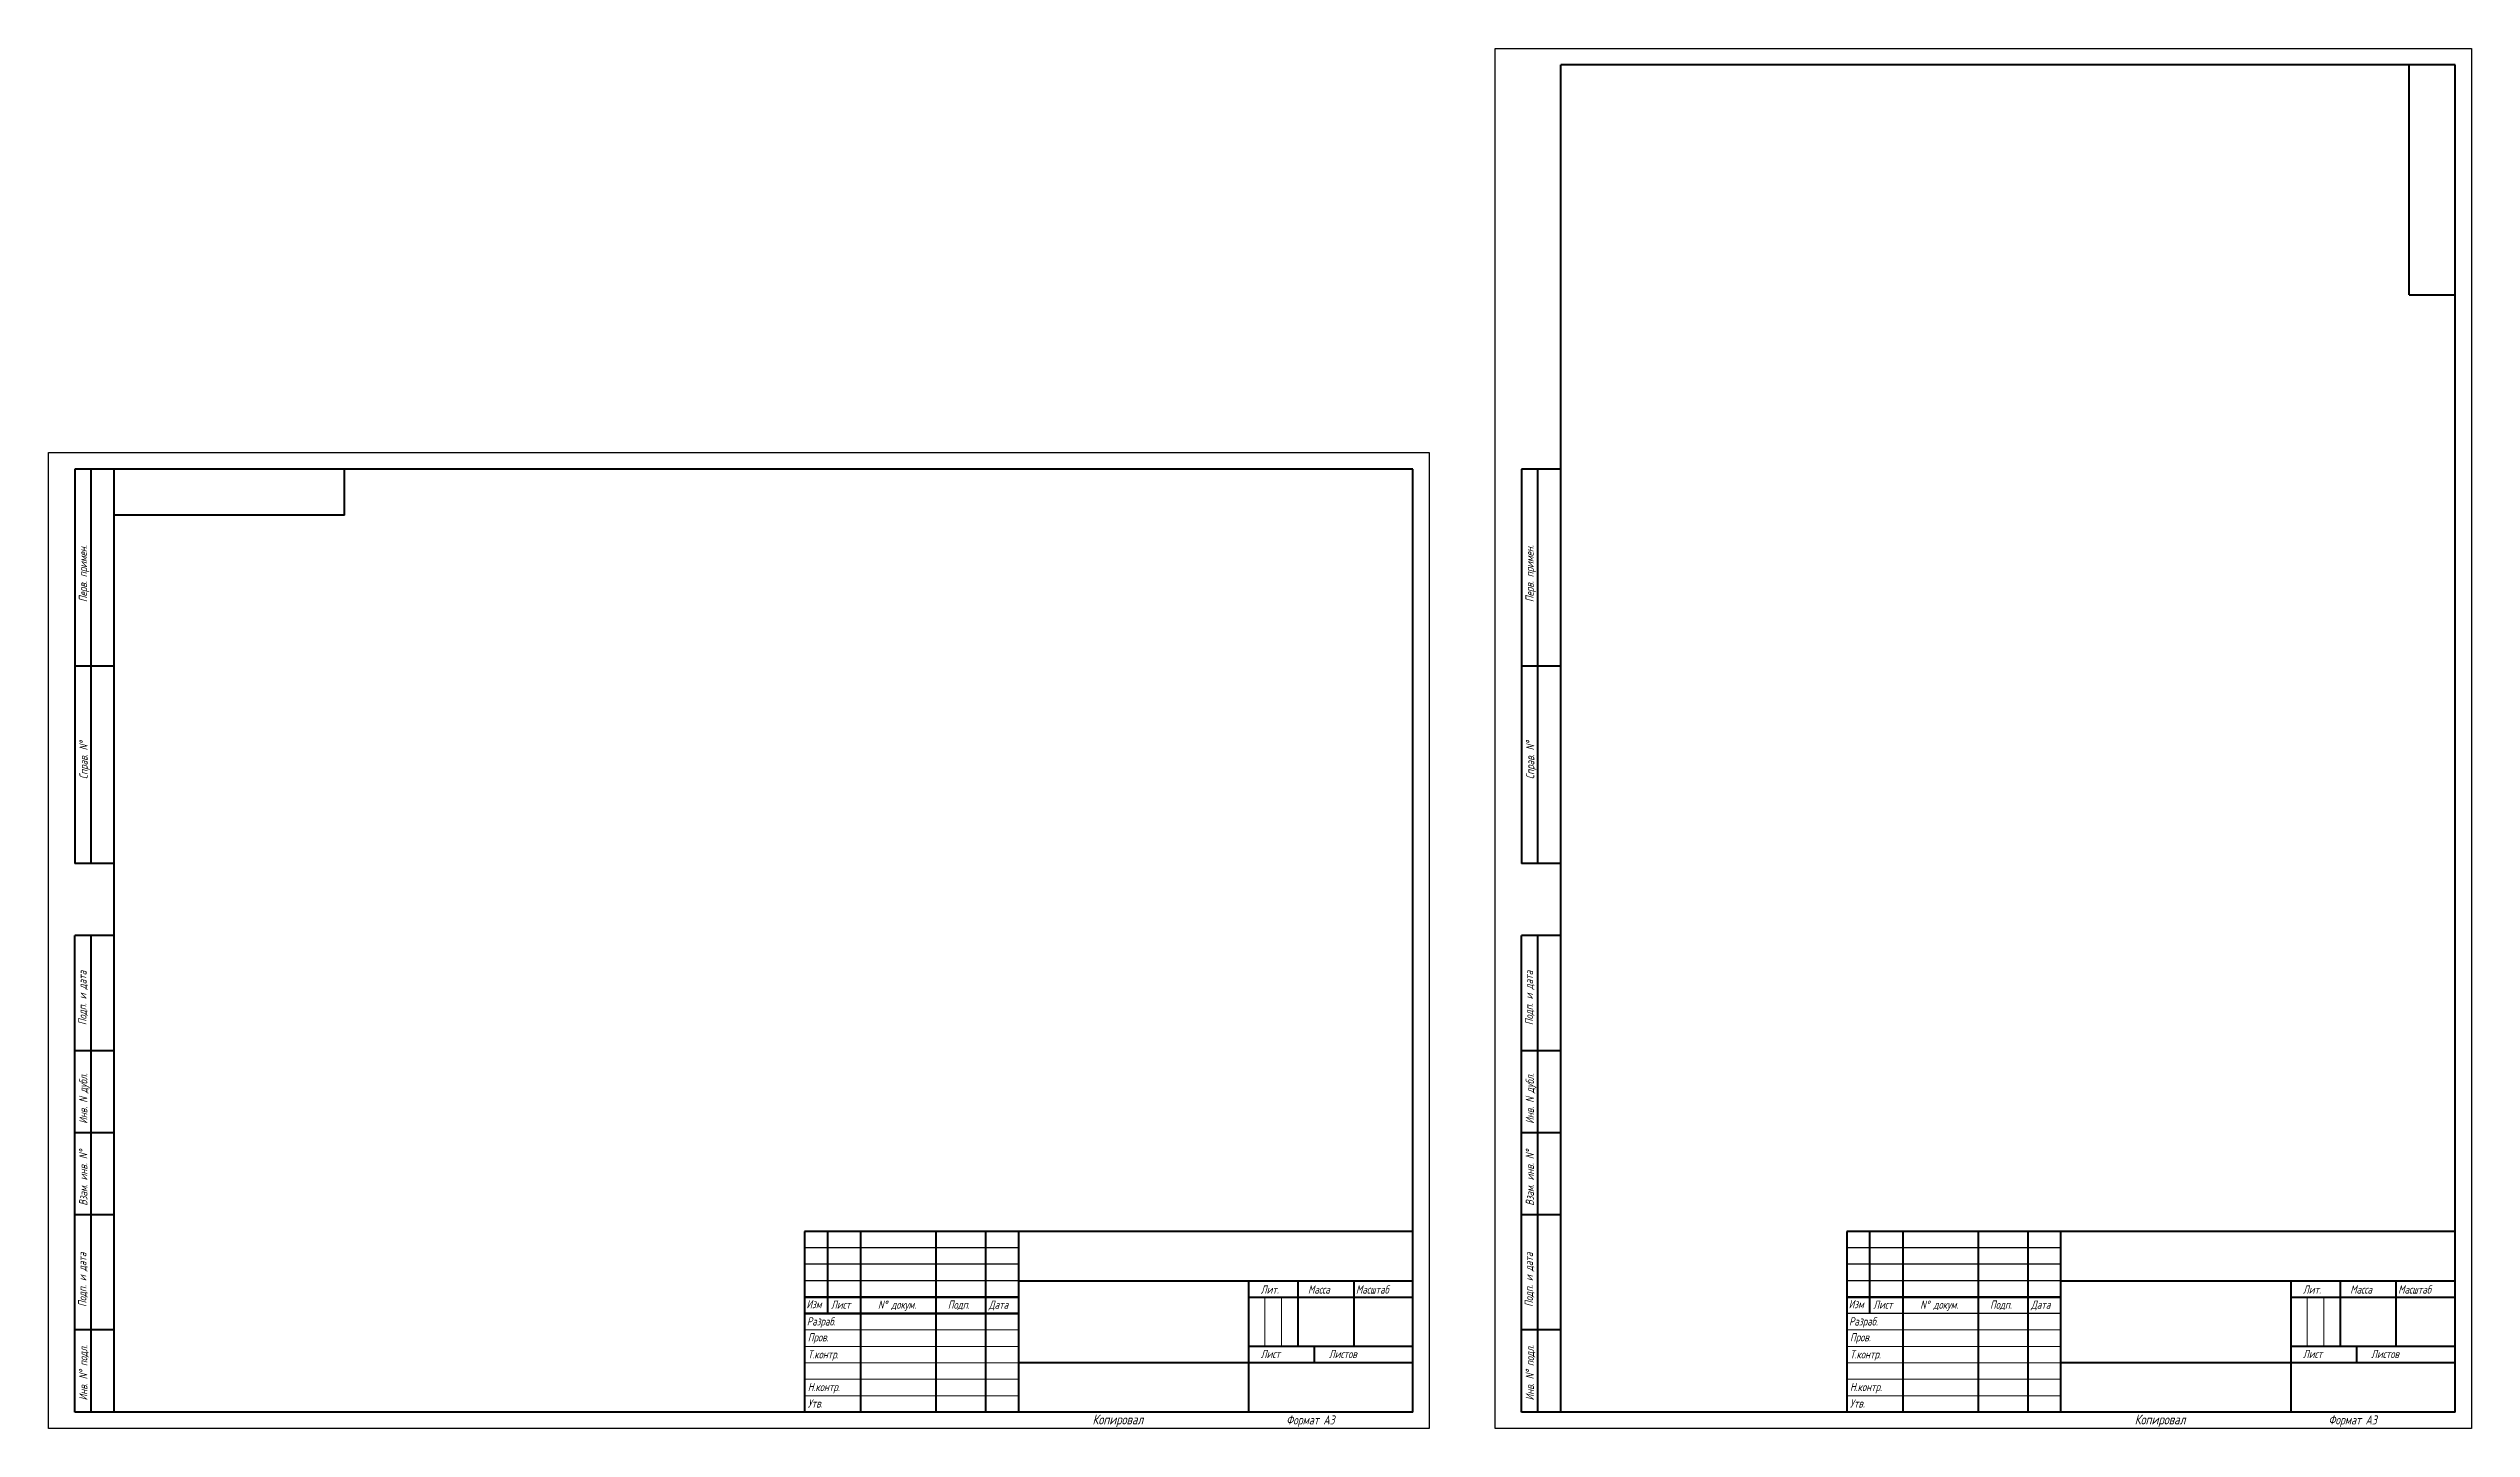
# Model space of a CAD drawing. Extents: x 2173 to 2910, y 74 to 494.
import ezdxf

# ---------------------------------------------------------------- set-up
doc = ezdxf.new("R2010")
doc.units = 0
doc.header["$MEASUREMENT"] = 0
doc.layers.get('0').update_dxf_attribs({"linetype": 'CONTINUOUS'})
doc.layers.add('KONTUR', color=7, linetype='CONTINUOUS')
for name, color, linetype, lineweight in [('Основная', 7, 'CONTINUOUS', 40), ('текст', 7, 'CONTINUOUS', 30), ('тонкая', 7, 'CONTINUOUS', 20)]:
    doc.layers.add(name, color=color, linetype=linetype, lineweight=lineweight)
doc.styles.add('стиль рамки', font='romans.shx', dxfattribs={"width": 0.75, "oblique": 15, "height": 3.5})

msp = doc.modelspace()

# ---------------------------------------------------------------- linework, layer by layer
for p, q in [((2467.54, 128.57), (2402.54, 128.57)), ((2784.54, 128.57), (2719.54, 128.57)), ((2467.54, 123.57), (2402.54, 123.57)), ((2467.54, 118.57), (2402.54, 118.57)), ((2784.54, 123.57), (2719.54, 123.57)), ((2784.54, 118.57), (2719.54, 118.57)), ((2784.54, 108.57), (2719.54, 108.57)), ((2537.54, 78.57), (2537.54, 78.57)), ((2854.54, 78.57), (2854.54, 78.57))]:
    msp.add_line(p, q)
at = {"lineweight": 50}
for p, q in [((2467.54, 113.57), (2402.54, 113.57)), ((2784.54, 113.57), (2719.54, 113.57)), ((2467.54, 108.57), (2402.54, 108.57))]:
    msp.add_line(p, q, dxfattribs=at)
at = {"layer": 'KONTUR'}
for p, q in [((2612.54, 73.57), (2612.54, 493.57)), ((2612.54, 493.57), (2909.54, 493.57)), ((2909.54, 493.57), (2909.54, 73.57)), ((2172.54, 73.57), (2172.54, 370.57)), ((2172.54, 370.57), (2592.54, 370.57)), ((2592.54, 370.57), (2592.54, 73.57)), ((2592.54, 73.57), (2172.54, 73.57)), ((2909.54, 73.57), (2612.54, 73.57))]:
    msp.add_line(p, q, dxfattribs=at)
at = {"layer": 'Основная'}
for p, q in [((2632.54, 118.57), (2632.54, 488.57)), ((2904.54, 488.57), (2632.54, 488.57)), ((2890.54, 418.57), (2890.54, 488.57)), ((2904.54, 78.57), (2904.54, 488.57)), ((2890.54, 418.57), (2904.54, 418.57)), ((2180.54, 365.57), (2180.54, 245.57)), ((2587.54, 365.57), (2180.54, 365.57)), ((2185.54, 245.57), (2185.54, 365.57)), ((2192.54, 118.57), (2192.54, 365.57)), ((2262.54, 351.57), (2262.54, 365.57)), ((2587.54, 78.57), (2587.54, 365.57)), ((2620.54, 365.57), (2620.54, 245.57)), ((2632.54, 365.57), (2620.54, 365.57)), ((2625.54, 245.57), (2625.54, 365.57)), ((2262.54, 351.57), (2192.54, 351.57)), ((2192.54, 305.57), (2180.54, 305.57)), ((2632.54, 305.57), (2620.54, 305.57)), ((2192.54, 245.57), (2180.54, 245.57)), ((2632.54, 245.57), (2620.54, 245.57)), ((2180.54, 78.57), (2180.54, 223.57)), ((2192.54, 223.57), (2180.54, 223.57)), ((2185.54, 78.57), (2185.54, 223.57)), ((2620.54, 78.57), (2620.54, 223.57)), ((2632.54, 223.57), (2620.54, 223.57)), ((2625.54, 78.57), (2625.54, 223.57)), ((2192.54, 188.57), (2180.54, 188.57)), ((2632.54, 188.57), (2620.54, 188.57)), ((2192.54, 163.57), (2180.54, 163.57)), ((2632.54, 163.57), (2620.54, 163.57)), ((2192.54, 138.57), (2180.54, 138.57)), ((2402.54, 133.57), (2402.54, 78.57)), ((2587.54, 133.57), (2402.54, 133.57)), ((2409.54, 108.57), (2409.54, 133.57)), ((2419.54, 133.57), (2419.54, 78.57)), ((2442.54, 78.57), (2442.54, 133.57)), ((2457.54, 133.57), (2457.54, 78.57)), ((2467.54, 133.57), (2467.54, 78.57)), ((2632.54, 138.57), (2620.54, 138.57)), ((2719.54, 133.57), (2719.54, 78.57)), ((2904.54, 133.57), (2719.54, 133.57)), ((2726.54, 108.57), (2726.54, 133.57)), ((2736.54, 133.57), (2736.54, 78.57)), ((2759.54, 78.57), (2759.54, 133.57)), ((2774.54, 133.57), (2774.54, 78.57)), ((2784.54, 133.57), (2784.54, 78.57)), ((2192.54, 78.57), (2192.54, 118.57)), ((2467.54, 118.57), (2587.54, 118.57)), ((2537.54, 118.57), (2537.54, 78.57)), ((2552.54, 118.57), (2552.54, 98.57)), ((2569.54, 118.57), (2569.54, 98.57)), ((2632.54, 78.57), (2632.54, 118.57)), ((2784.54, 118.57), (2904.54, 118.57)), ((2854.54, 118.57), (2854.54, 78.57)), ((2869.54, 118.57), (2869.54, 98.57)), ((2886.54, 118.57), (2886.54, 98.57)), ((2537.54, 113.57), (2587.54, 113.57)), ((2854.54, 113.57), (2904.54, 113.57)), ((2192.54, 103.57), (2180.54, 103.57)), ((2632.54, 103.57), (2620.54, 103.57)), ((2587.54, 98.57), (2537.54, 98.57)), ((2557.54, 98.57), (2557.54, 93.57)), ((2904.54, 98.57), (2854.54, 98.57)), ((2874.54, 98.57), (2874.54, 93.57)), ((2587.54, 93.57), (2467.54, 93.57)), ((2904.54, 93.57), (2784.54, 93.57)), ((2587.54, 78.57), (2180.54, 78.57)), ((2904.54, 78.57), (2620.54, 78.57))]:
    msp.add_line(p, q, dxfattribs=at)
at = {"layer": 'тонкая'}
for p, q in [((2542.53, 113.36), (2542.53, 98.57)), ((2547.6, 113.36), (2547.6, 98.57)), ((2859.53, 113.36), (2859.53, 98.57)), ((2864.6, 113.36), (2864.6, 98.57)), ((2402.54, 103.57), (2467.54, 103.57)), ((2719.54, 103.57), (2784.54, 103.57)), ((2467.54, 98.57), (2402.54, 98.57)), ((2784.54, 98.57), (2719.54, 98.57)), ((2467.54, 93.57), (2402.54, 93.57)), ((2784.54, 93.57), (2719.54, 93.57))]:
    msp.add_line(p, q, dxfattribs=at)
for points in [[(2402.54, 88.57), (2467.54, 88.57)], [(2719.54, 88.57), (2784.54, 88.57)], [(2402.54, 83.57), (2467.54, 83.57)], [(2719.54, 83.57), (2784.54, 83.57)]]:
    msp.add_lwpolyline(points, dxfattribs=at)

# ---------------------------------------------------------------- texts
at = {"layer": 'текст', "style": 'стиль рамки', "oblique": 15, "width": 0.75}
for s, p in [('Перв. примен.', (2184.29, 325.08)), ('Перв. примен.', (2624.29, 325.08)), ('Справ. N%%d', (2184.45, 271.2)), ('Справ. N%%d', (2624.45, 271.2)), ('Подп. и дата', (2184.11, 196.34)), ('Подп. и дата', (2624.11, 196.34)), ('Инв. N дубл.', (2184.36, 166.32)), ('Инв. N дубл.', (2624.36, 166.32)), ('Взам. инв. N%%d', (2184.36, 141.39)), ('Взам. инв. N%%d', (2624.36, 141.39)), ('Подп. и дата', (2184.06, 110.6)), ('Подп. и дата', (2624.06, 110.6)), ('Инв. N%%d подл.', (2184.36, 82.14)), ('Инв. N%%d подл.', (2624.36, 82.14))]:
    msp.add_text(s, height=2.5, rotation=90, dxfattribs=at).set_placement(p)
for s, height, p in [('Изм', 2.5, (2403.08, 110.18)), ('Лист', 2.5, (2410.56, 110.03)), ('N%%d докум. ', 2.5, (2424.84, 110.03)), ('Подп.', 2.5, (2446.09, 110.03)), ('Дата', 2.5, (2458.55, 110.03)), ('Лит.', 2.5, (2541.26, 114.64)), ('Масса', 2.5, (2555.63, 114.64)), ('Масштаб', 2.5, (2570.22, 114.64)), ('Изм', 2.5, (2720.08, 110.18)), ('Лист', 2.5, (2727.56, 110.03)), ('N%%d докум. ', 2.5, (2741.84, 110.03)), ('Подп.', 2.5, (2763.09, 110.03)), ('Дата', 2.5, (2775.55, 110.03)), ('Лит.', 2.5, (2858.26, 114.64)), ('Масса', 2.5, (2872.63, 114.64)), ('Масштаб', 2.5, (2887.22, 114.64)), ('Разраб.', 2.5, (2403.2, 104.93)), ('Разраб.', 2.5, (2720.2, 104.93)), ('Пров.', 2.5, (2403.5, 100.1)), ('Т.контр.', 2.5, (2403.5, 94.9)), ('Лист', 2.5, (2541.26, 95.02)), ('Листов', 2.5, (2561.98, 95.02)), ('Пров.', 2.5, (2720.5, 100.1)), ('Т.контр.', 2.5, (2720.5, 94.9)), ('Лист', 2.5, (2858.26, 95.02)), ('Листов', 2.5, (2878.98, 95.02)), ('Утв.', 2.5, (2403.5, 79.96)), ('Н.контр.', 2.5, (2403.5, 84.98)), ('Утв.', 2.5, (2720.5, 79.96)), ('Н.контр.', 2.5, (2720.5, 84.98)), ('Копировал', 3, (2490.07, 74.82)), ('Формат А3', 2.75, (2549, 74.82)), ('Копировал', 3, (2807.07, 74.82)), ('Формат А3', 2.75, (2866, 74.82))]:
    msp.add_text(s, height=height, dxfattribs=at).set_placement(p)

doc.saveas('drawing.dxf')
